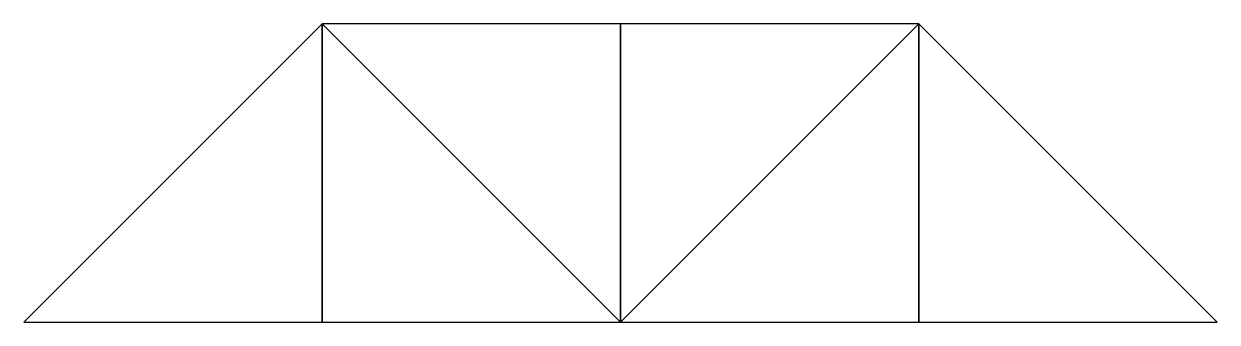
# Model space of a CAD drawing. Header units: millimetres. Extents: x -2000 to 2000, y 0 to 1000.
import ezdxf

# ---------------------------------------------------------------- set-up
doc = ezdxf.new("R2010")
doc.units = ezdxf.units.MM

msp = doc.modelspace()

# ---------------------------------------------------------------- linework, layer by layer
for points in [[(-1000, 0), (-1000, 1000), (-2000, 0)], [(0, 0), (0, 1000), (-1000, 1000)], [(0, 0), (-1000, 1000), (-1000, 0)], [(0, 0), (1000, 1000), (0, 1000)], [(0, 0), (1000, 0), (1000, 1000)], [(1000, 1000), (1000, 0), (2000, 0)]]:
    msp.add_lwpolyline(points, close=True)

doc.saveas('drawing.dxf')
